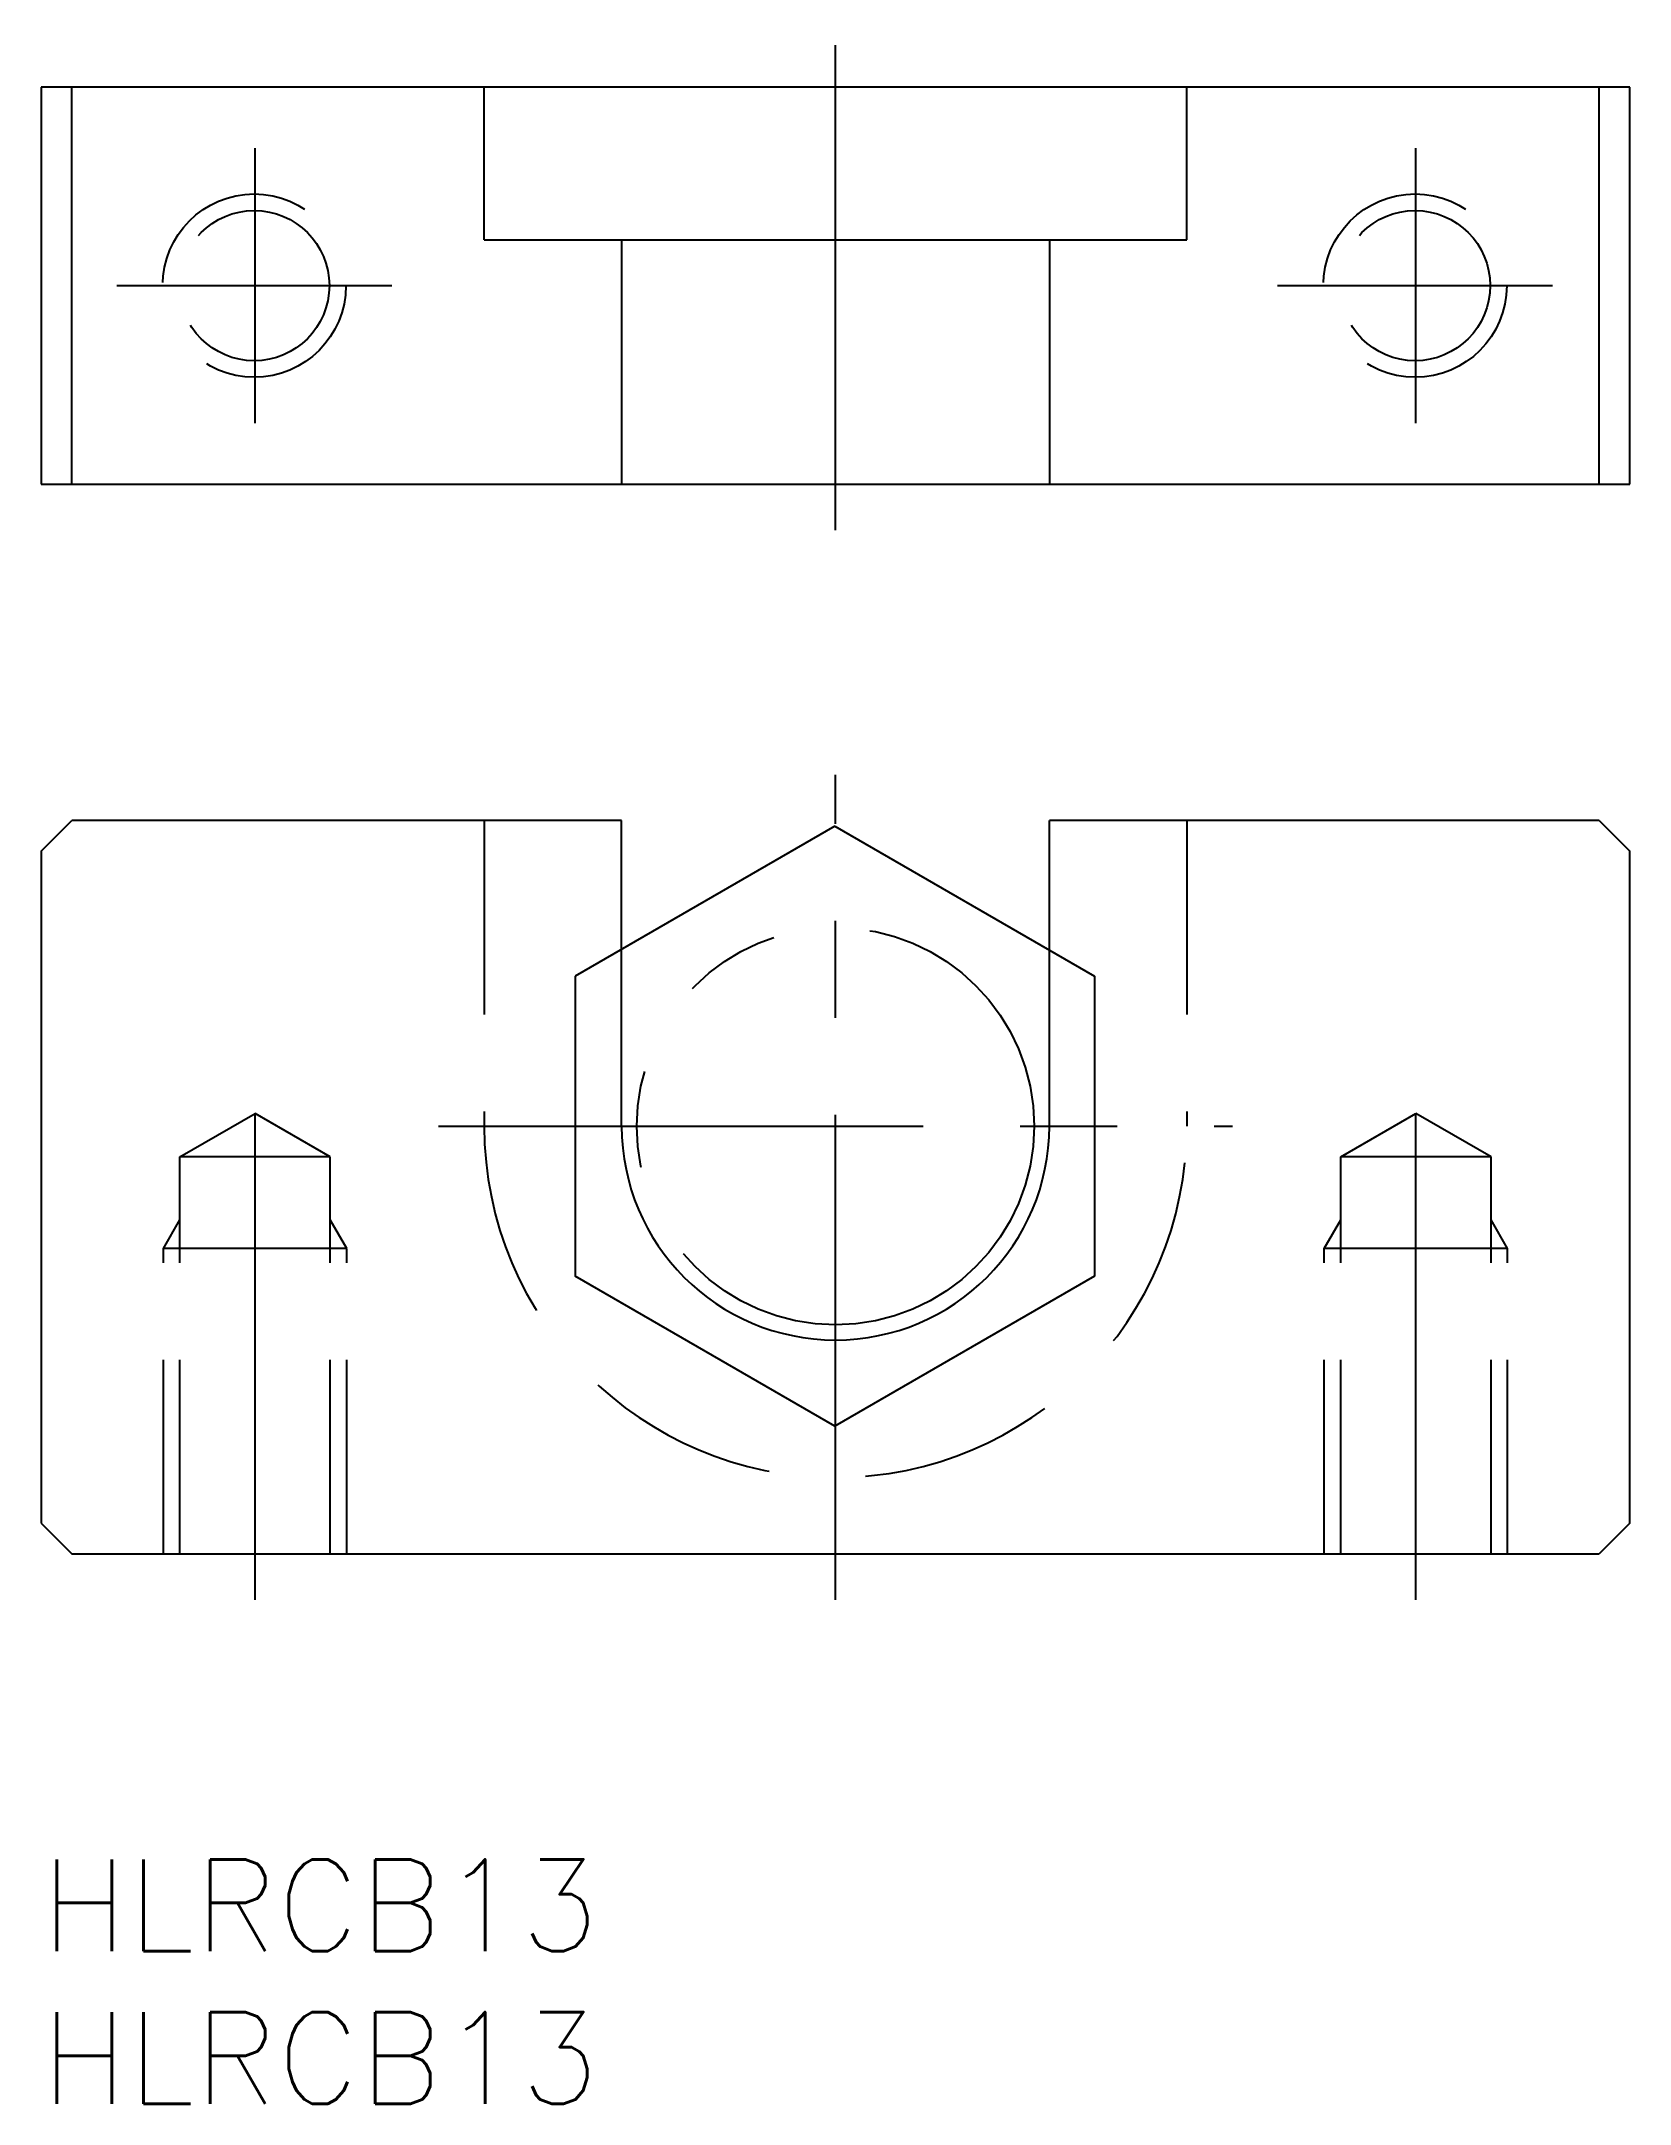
# Model space of a CAD drawing. Extents: x 0 to 52, y -8 to 59.5.
import ezdxf

# ---------------------------------------------------------------- set-up
doc = ezdxf.new("R2010")
doc.units = 0
doc.header["$LTSCALE"] = 0.5
for name, pattern in [('CENTER', [50.8, 31.75, -6.35, 6.35, -6.35]), ('DASHED', [19.05, 12.7, -6.35]), ('PHANTOM', [63.5, 31.75, -6.35, 6.35, -6.35, 6.35, -6.35])]:
    doc.linetypes.add(name, pattern=pattern)
for name, color, linetype in [('MSM_CENTER', 1, 'CENTER'), ('MSM_CONTINUOUS', 7, 'CONTINUOUS'), ('MSM_DASHED', 4, 'DASHED'), ('MSM_IMAGINARY', 6, 'PHANTOM'), ('MSM_PART_NUMBER', 7, 'CONTINUOUS')]:
    doc.layers.add(name, color=color, linetype=linetype)
doc.styles.get("Standard").update_dxf_attribs({"font": 'txt.shx', "height": 3, "bigfont": 'bigfont.shx'})

# ---------------------------------------------------------------- blocks, each defined once
blk = doc.blocks.new('*U3')
at = {"layer": 'MSM_PART_NUMBER'}
blk.add_text('HLRCB13', height=3, dxfattribs=at).set_placement((0, -3))
blk = doc.blocks.new('*U4')
at = {"layer": 'MSM_PART_NUMBER'}
blk.add_text('HLRCB13', height=3, dxfattribs=at).set_placement((0, -8))

msp = doc.modelspace()

# ---------------------------------------------------------------- linework, layer by layer
at = {"layer": 'MSM_CENTER'}
for p, q in [((26, 43.513), (26, 59.513)), ((7, 47.013), (7, 56.012)), ((45, 47.013), (45, 56.012)), ((2.473, 51.513), (11.473, 51.513)), ((40.473, 51.513), (49.473, 51.513)), ((26, 8.5), (26, 35.5)), ((7, 8.5), (7, 25.919)), ((45, 8.5), (45, 25.919)), ((13, 24), (39, 24))]:
    msp.add_line(p, q, dxfattribs=at)
at = {"layer": 'MSM_CONTINUOUS'}
for p, q in [((52, 58.013), (0, 58.013)), ((0, 58.013), (0, 45.013)), ((1, 45.013), (1, 58.013)), ((14.5, 53.013), (14.5, 58.013)), ((37.5, 53.013), (37.5, 58.013)), ((51, 45.013), (51, 58.013)), ((52, 45.013), (52, 58.013)), ((14.5, 53.013), (37.5, 53.013)), ((19, 53.013), (19, 45.013)), ((33, 53.013), (33, 45.013)), ((0, 45.013), (52, 45.013)), ((0, 33), (1, 34)), ((19, 34), (1, 34)), ((19, 24), (19, 34)), ((51, 34), (33, 34)), ((33, 24), (33, 34)), ((51, 34), (52, 33)), ((0, 33), (0, 11)), ((52, 11), (52, 33)), ((0, 11), (1, 10)), ((52, 11), (51, 10)), ((1, 10), (51, 10))]:
    msp.add_line(p, q, dxfattribs=at)
msp.add_arc((26, 24), 7, 180, 0, dxfattribs=at)
at = {"layer": 'MSM_DASHED'}
for p, q in [((14.5, 34), (14.5, 24)), ((37.5, 34), (37.5, 24)), ((4.541, 23), (7, 24.419)), ((9.458, 23), (7, 24.419)), ((42.542, 23), (45, 24.419)), ((47.458, 23), (45, 24.419)), ((4.541, 10), (4.541, 23)), ((9.458, 23), (4.541, 23)), ((9.458, 10), (9.458, 23)), ((47.458, 23), (42.542, 23)), ((42.542, 10), (42.542, 23)), ((47.458, 10), (47.458, 23)), ((4, 20), (4.541, 20.938)), ((10, 20), (9.458, 20.938)), ((42, 20), (42.542, 20.938)), ((48, 20), (47.458, 20.938)), ((10, 20), (4, 20)), ((4, 10), (4, 20)), ((10, 10), (10, 20)), ((48, 20), (42, 20)), ((42, 10), (42, 20)), ((48, 10), (48, 20))]:
    msp.add_line(p, q, dxfattribs=at)
for centre, radius in [((6.973, 51.513), 3), ((44.973, 51.513), 3), ((6.973, 51.513), 2.458), ((44.973, 51.513), 2.458)]:
    msp.add_circle(centre, radius, dxfattribs=at)
msp.add_arc((26, 24), 11.5, 180, 0, dxfattribs=at)
at = {"layer": 'MSM_IMAGINARY'}
for p, q in [((25.973, 33.815), (17.473, 28.907)), ((25.973, 33.815), (34.473, 28.907)), ((17.473, 28.907), (17.473, 19.093)), ((34.473, 28.907), (34.473, 19.093)), ((25.973, 14.185), (17.473, 19.093)), ((34.473, 19.093), (25.973, 14.185))]:
    msp.add_line(p, q, dxfattribs=at)
msp.add_circle((26, 24), 6.5, dxfattribs=at)

# ---------------------------------------------------------------- block references
at = {"layer": 'MSM_CONTINUOUS'}
for name in ['*U3', '*U4']:
    msp.add_blockref(name, (0, 0), dxfattribs=at)

doc.saveas('drawing.dxf')
